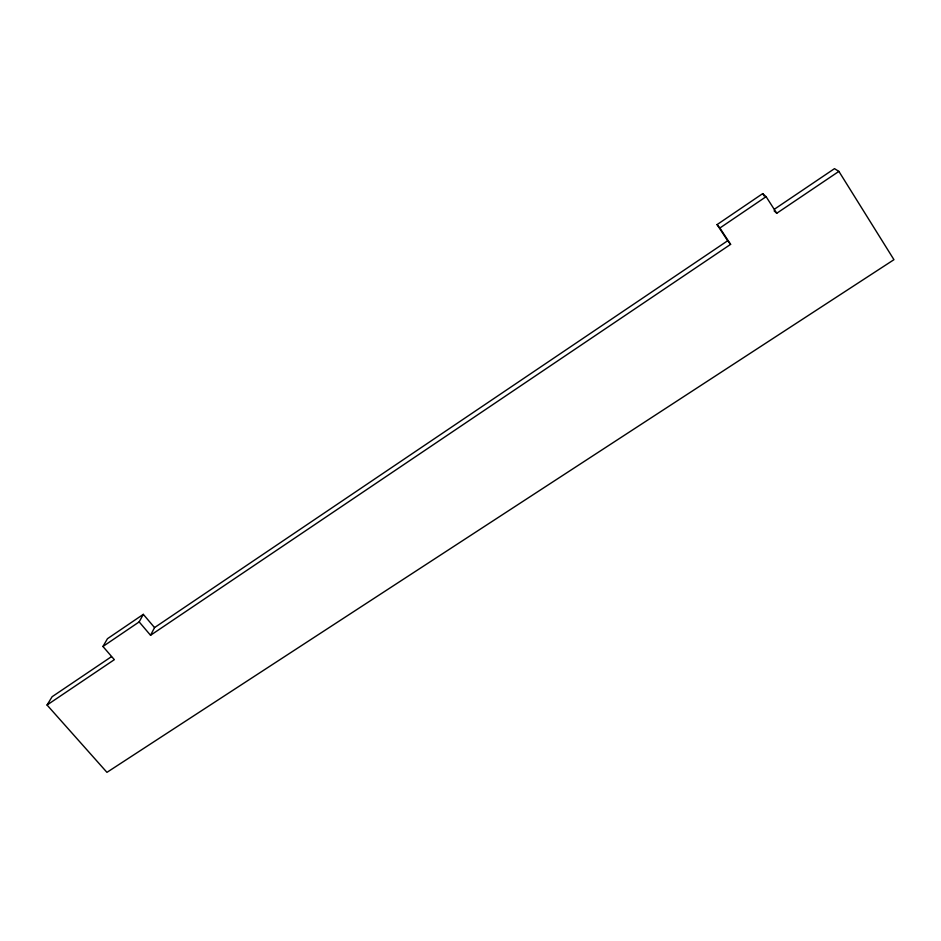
<?xml version="1.0" encoding="UTF-8"?>
<svg xmlns="http://www.w3.org/2000/svg" width="941" height="941" viewBox="0 0 941 941"><rect width="100%" height="100%" fill="white"/><g stroke="black" fill="none" stroke-linecap="round" stroke-linejoin="round"><path stroke-width="1.41" d="M150.548 635.281L154.547 627.588L727.675 240.743L730.604 244.366L150.548 635.281L139.162 621.907L143.314 614.344L154.547 627.588M774.408 209.208L834.491 168.651L838.89 171.391L893.95 259.681L106.945 772.349L47.05 705.021L114.343 659.665L102.945 646.479L107.474 638.692L143.314 614.344M47.05 705.021L52.12 696.716L111.461 656.665M727.675 240.743L717.077 224.605L762.68 193.634L766.103 196.669L776.748 213.266L838.89 171.391M102.945 646.479L139.162 621.907M717.077 224.605L719.877 228.016L766.103 196.669M774.09 210.831L776.748 213.266M719.877 228.016L730.604 244.366M762.68 193.634L764.186 195.975"/></g></svg>
